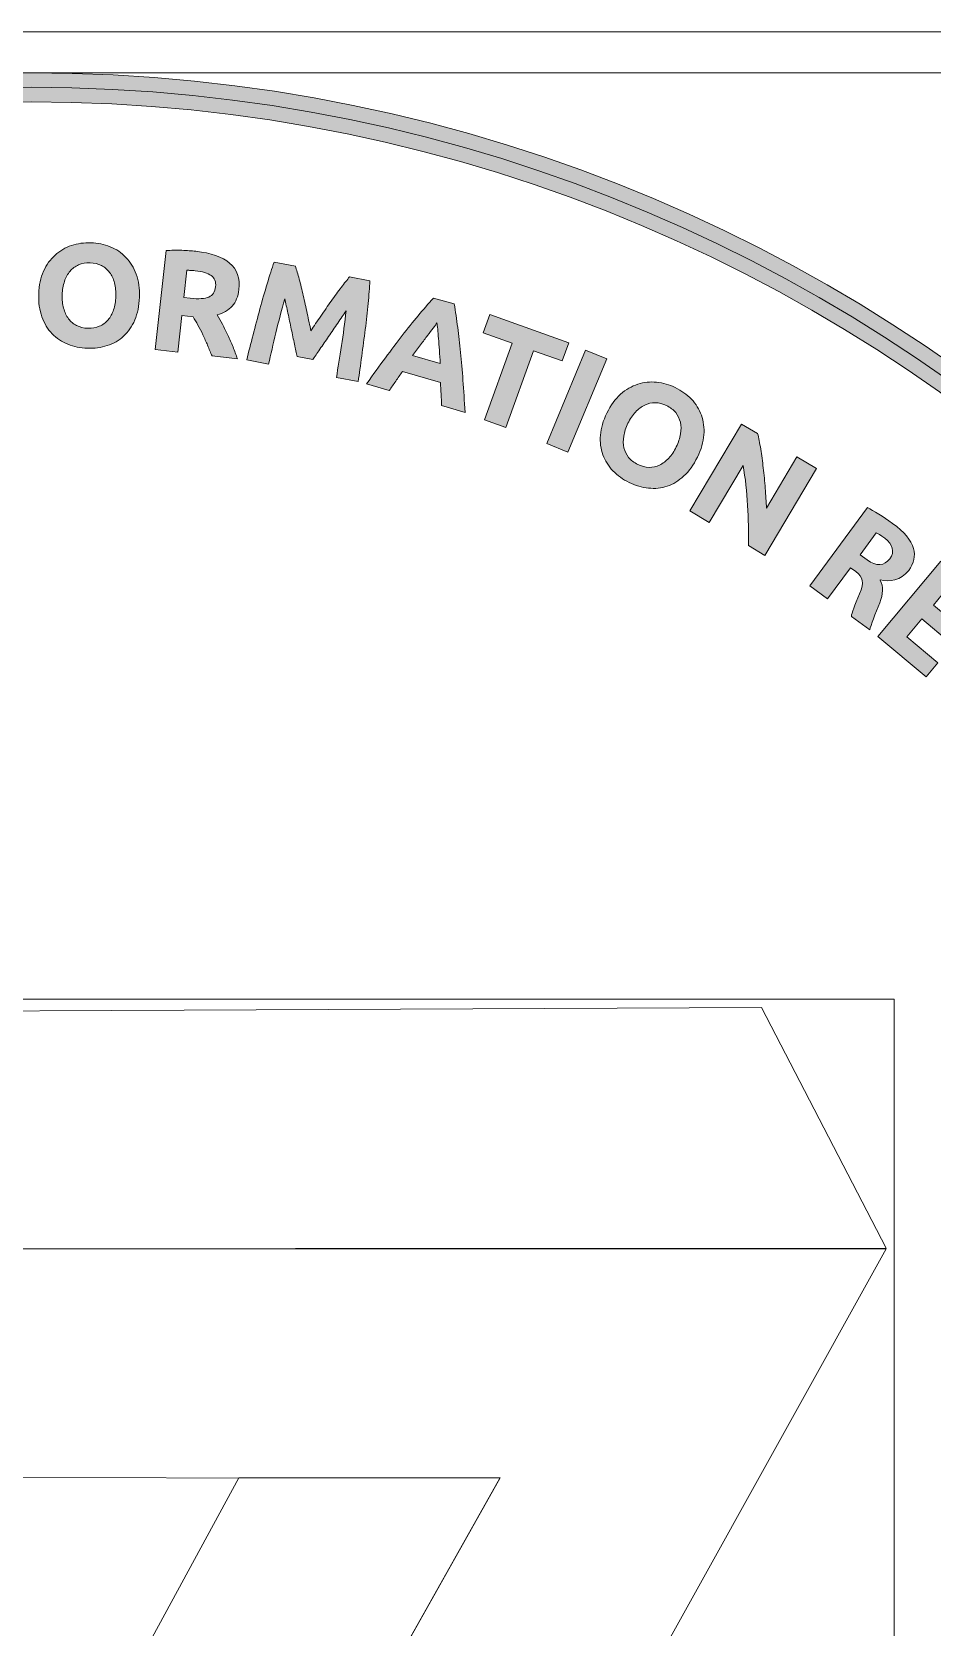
# Model space of a CAD drawing. Header units: inches. Extents: x -67.7 to 17.7, y -40.5 to -0.5.
# Drawn here: x -2.49 to 8.49, y -19.96 to -0.5 of the extents above; entities that cross this region are included whole.
import ezdxf

# ---------------------------------------------------------------- set-up
doc = ezdxf.new("R2010")
doc.units = ezdxf.units.IN
doc.header["$MEASUREMENT"] = 0
doc.layers.add('Layer 3', color=7, linetype='Continuous')

# ---------------------------------------------------------------- blocks, each defined once
blk = doc.blocks.new('block 39')
at = {"layer": 'Layer 3'}
h = blk.add_hatch(color=7, dxfattribs=at)
h.dxf.hatch_style = 2
edge = h.paths.add_edge_path()
edge.add_spline(control_points=[(-2.5, -1.353), (8.057, -1.353), (16.647, -9.942), (16.647, -20.499), (16.647, -31.057), (8.057, -39.647), (-2.5, -39.647), (-13.058, -39.647), (-21.647, -31.057), (-21.647, -20.499), (-21.647, -9.942), (-13.058, -1.353), (-2.5, -1.353)], knot_values=[0, 0, 0, 0, 0.352778, 0.352778, 0.352778, 0.705556, 0.705556, 0.705556, 1.058333, 1.058333, 1.058333, 1.411111, 1.411111, 1.411111, 1.411111], degree=3, periodic=0)
edge.add_line((-2.5, -1.353), (-2.5, -1.353))
edge = h.paths.add_edge_path()
edge.add_spline(control_points=[(-2.5, -1), (-13.27, -1), (-22, -9.73), (-22, -20.499), (-22, -31.269), (-13.27, -40), (-2.5, -40), (8.27, -40), (16.999, -31.269), (16.999, -20.499), (16.999, -9.73), (8.27, -1), (-2.5, -1)], knot_values=[0, 0, 0, 0, 0.352778, 0.352778, 0.352778, 0.705556, 0.705556, 0.705556, 1.058333, 1.058333, 1.058333, 1.411111, 1.411111, 1.411111, 1.411111], degree=3, periodic=0)
edge.add_line((-2.5, -1), (-2.5, -1))
at = {"layer": 'Layer 3', "lineweight": 0}
blk.add_lwpolyline([(-22.28, -0.5), (17.72, -0.5), (17.72, -40.5), (-22.28, -40.5), (-22.28, -0.5)], dxfattribs=at)
for points in [[(-2.5, -1), (-13.27, -1), (-22, -9.73), (-22, -20.499), (-22, -31.269), (-13.27, -40), (-2.5, -40), (8.27, -40), (16.999, -31.269), (16.999, -20.499), (16.999, -9.73), (8.27, -1), (-2.5, -1)], [(-2.5, -39.823), (-13.155, -39.823), (-21.823, -31.154), (-21.823, -20.499), (-21.823, -9.844), (-13.155, -1.176), (-2.5, -1.176), (8.155, -1.176), (16.823, -9.844), (16.823, -20.499), (16.823, -31.154), (8.155, -39.823), (-2.5, -39.823)], [(-2.5, -1.353), (8.057, -1.353), (16.647, -9.942), (16.647, -20.499), (16.647, -31.057), (8.057, -39.647), (-2.5, -39.647), (-13.058, -39.647), (-21.647, -31.057), (-21.647, -20.499), (-21.647, -9.942), (-13.058, -1.353), (-2.5, -1.353)]]:
    blk.add_open_spline(points, degree=3, knots=[0, 0, 0, 0, 1, 1, 1, 2, 2, 2, 3, 3, 3, 4, 4, 4, 4], dxfattribs=at)
blk = doc.blocks.new('block 73')
at = {"layer": 'Layer 3'}
h = blk.add_hatch(color=7, dxfattribs=at)
h.dxf.hatch_style = 2
edge = h.paths.add_edge_path()
edge.add_spline(control_points=[(-1.179, -3.737), (-1.182, -3.843), (-1.201, -3.935), (-1.235, -4.014), (-1.269, -4.093), (-1.314, -4.159), (-1.371, -4.211), (-1.427, -4.263), (-1.493, -4.301), (-1.57, -4.326), (-1.646, -4.351), (-1.727, -4.361), (-1.814, -4.358), (-1.898, -4.356), (-1.977, -4.34), (-2.051, -4.31), (-2.125, -4.28), (-2.189, -4.237), (-2.243, -4.182), (-2.297, -4.126), (-2.338, -4.057), (-2.367, -3.976), (-2.397, -3.895), (-2.41, -3.802), (-2.406, -3.696), (-2.403, -3.59), (-2.383, -3.498), (-2.347, -3.419), (-2.312, -3.34), (-2.264, -3.274), (-2.206, -3.222), (-2.148, -3.169), (-2.082, -3.131), (-2.006, -3.105), (-1.931, -3.081), (-1.853, -3.07), (-1.771, -3.072), (-1.687, -3.075), (-1.608, -3.091), (-1.534, -3.121), (-1.46, -3.151), (-1.396, -3.194), (-1.342, -3.25), (-1.288, -3.307), (-1.247, -3.376), (-1.217, -3.457), (-1.188, -3.538), (-1.175, -3.631), (-1.179, -3.737)], knot_values=[0, 0, 0, 0, 1, 1, 1, 2, 2, 2, 3, 3, 3, 4, 4, 4, 5, 5, 5, 6, 6, 6, 7, 7, 7, 8, 8, 8, 9, 9, 9, 10, 10, 10, 11, 11, 11, 12, 12, 12, 13, 13, 13, 14, 14, 14, 15, 15, 15, 16, 16, 16, 16], degree=3, periodic=1)
edge = h.paths.add_edge_path()
edge.add_spline(control_points=[(-2.12, -3.706), (-2.122, -3.766), (-2.116, -3.821), (-2.103, -3.87), (-2.09, -3.919), (-2.07, -3.962), (-2.043, -3.998), (-2.016, -4.034), (-1.983, -4.062), (-1.944, -4.082), (-1.904, -4.102), (-1.858, -4.113), (-1.806, -4.115), (-1.755, -4.117), (-1.708, -4.109), (-1.667, -4.091), (-1.625, -4.074), (-1.59, -4.048), (-1.561, -4.014), (-1.532, -3.979), (-1.509, -3.938), (-1.493, -3.89), (-1.476, -3.842), (-1.467, -3.788), (-1.465, -3.727), (-1.463, -3.667), (-1.469, -3.612), (-1.482, -3.562), (-1.495, -3.512), (-1.515, -3.47), (-1.542, -3.434), (-1.569, -3.398), (-1.602, -3.37), (-1.642, -3.349), (-1.683, -3.329), (-1.728, -3.318), (-1.779, -3.316), (-1.832, -3.314), (-1.878, -3.323), (-1.919, -3.341), (-1.96, -3.359), (-1.995, -3.385), (-2.024, -3.419), (-2.053, -3.453), (-2.076, -3.495), (-2.092, -3.544), (-2.108, -3.592), (-2.118, -3.647), (-2.12, -3.706)], knot_values=[0, 0, 0, 0, 1, 1, 1, 2, 2, 2, 3, 3, 3, 4, 4, 4, 5, 5, 5, 6, 6, 6, 7, 7, 7, 8, 8, 8, 9, 9, 9, 10, 10, 10, 11, 11, 11, 12, 12, 12, 13, 13, 13, 14, 14, 14, 15, 15, 15, 16, 16, 16, 16], degree=3, periodic=1)
at = {"layer": 'Layer 3', "lineweight": 0}
for points in [[(-1.179, -3.737), (-1.182, -3.843), (-1.201, -3.935), (-1.235, -4.014), (-1.269, -4.093), (-1.314, -4.159), (-1.371, -4.211), (-1.427, -4.263), (-1.493, -4.301), (-1.57, -4.326), (-1.646, -4.351), (-1.727, -4.361), (-1.814, -4.358), (-1.898, -4.356), (-1.977, -4.34), (-2.051, -4.31), (-2.125, -4.28), (-2.189, -4.237), (-2.243, -4.182), (-2.297, -4.126), (-2.338, -4.057), (-2.367, -3.976), (-2.397, -3.895), (-2.41, -3.802), (-2.406, -3.696), (-2.403, -3.59), (-2.383, -3.498), (-2.347, -3.419), (-2.312, -3.34), (-2.264, -3.274), (-2.206, -3.222), (-2.148, -3.169), (-2.082, -3.131), (-2.006, -3.105), (-1.931, -3.081), (-1.853, -3.07), (-1.771, -3.072), (-1.687, -3.075), (-1.608, -3.091), (-1.534, -3.121), (-1.46, -3.151), (-1.396, -3.194), (-1.342, -3.25), (-1.288, -3.307), (-1.247, -3.376), (-1.217, -3.457), (-1.188, -3.538), (-1.175, -3.631), (-1.179, -3.737)], [(-2.12, -3.706), (-2.122, -3.766), (-2.116, -3.821), (-2.103, -3.87), (-2.09, -3.919), (-2.07, -3.962), (-2.043, -3.998), (-2.016, -4.034), (-1.983, -4.062), (-1.944, -4.082), (-1.904, -4.102), (-1.858, -4.113), (-1.806, -4.115), (-1.755, -4.117), (-1.708, -4.109), (-1.667, -4.091), (-1.625, -4.074), (-1.59, -4.048), (-1.561, -4.014), (-1.532, -3.979), (-1.509, -3.938), (-1.493, -3.89), (-1.476, -3.842), (-1.467, -3.788), (-1.465, -3.727), (-1.463, -3.667), (-1.469, -3.612), (-1.482, -3.562), (-1.495, -3.512), (-1.515, -3.47), (-1.542, -3.434), (-1.569, -3.398), (-1.602, -3.37), (-1.642, -3.349), (-1.683, -3.329), (-1.728, -3.318), (-1.779, -3.316), (-1.832, -3.314), (-1.878, -3.323), (-1.919, -3.341), (-1.96, -3.359), (-1.995, -3.385), (-2.024, -3.419), (-2.053, -3.453), (-2.076, -3.495), (-2.092, -3.544), (-2.108, -3.592), (-2.118, -3.647), (-2.12, -3.706)]]:
    blk.add_open_spline(points, degree=3, knots=[0, 0, 0, 0, 1, 1, 1, 2, 2, 2, 3, 3, 3, 4, 4, 4, 5, 5, 5, 6, 6, 6, 7, 7, 7, 8, 8, 8, 9, 9, 9, 10, 10, 10, 11, 11, 11, 12, 12, 12, 13, 13, 13, 14, 14, 14, 15, 15, 15, 16, 16, 16, 16], dxfattribs=at)
blk = doc.blocks.new('block 74')
at = {"layer": 'Layer 3'}
h = blk.add_hatch(color=7, dxfattribs=at)
h.dxf.hatch_style = 2
edge = h.paths.add_edge_path()
edge.add_spline(control_points=[(-0.49, -3.176), (-0.306, -3.196), (-0.168, -3.245), (-0.078, -3.321), (0.013, -3.397), (0.051, -3.504), (0.035, -3.642), (0.026, -3.728), (-0.002, -3.796), (-0.047, -3.845), (-0.093, -3.895), (-0.154, -3.931), (-0.232, -3.953), (-0.21, -3.986), (-0.188, -4.025), (-0.166, -4.067), (-0.143, -4.11), (-0.121, -4.154), (-0.099, -4.2), (-0.078, -4.246), (-0.056, -4.294), (-0.037, -4.343), (-0.017, -4.392), (0, -4.44), (0.017, -4.488), (0.017, -4.488), (-0.292, -4.453), (-0.292, -4.453), (-0.31, -4.411), (-0.328, -4.367), (-0.347, -4.323), (-0.365, -4.28), (-0.384, -4.237), (-0.404, -4.195), (-0.424, -4.154), (-0.444, -4.114), (-0.464, -4.077), (-0.483, -4.04), (-0.504, -4.005), (-0.524, -3.974), (-0.524, -3.974), (-0.661, -3.959), (-0.661, -3.959), (-0.661, -3.959), (-0.711, -4.407), (-0.711, -4.407), (-0.711, -4.407), (-0.986, -4.376), (-0.986, -4.376), (-0.986, -4.376), (-0.852, -3.168), (-0.852, -3.168), (-0.791, -3.163), (-0.727, -3.161), (-0.662, -3.164), (-0.598, -3.166), (-0.541, -3.17), (-0.49, -3.176)], knot_values=[0, 0, 0, 0, 1, 1, 1, 2, 2, 2, 3, 3, 3, 4, 4, 4, 5, 5, 5, 6, 6, 6, 7, 7, 7, 8, 8, 8, 9, 9, 9, 10, 10, 10, 11, 11, 11, 12, 12, 12, 13, 13, 13, 14, 14, 14, 15, 15, 15, 16, 16, 16, 17, 17, 17, 18, 18, 18, 19, 19, 19, 19], degree=3, periodic=1)
edge = h.paths.add_edge_path()
edge.add_spline(control_points=[(-0.5, -3.413), (-0.52, -3.411), (-0.538, -3.409), (-0.554, -3.409), (-0.57, -3.408), (-0.585, -3.408), (-0.599, -3.408), (-0.599, -3.408), (-0.636, -3.74), (-0.636, -3.74), (-0.636, -3.74), (-0.558, -3.749), (-0.558, -3.749), (-0.454, -3.76), (-0.379, -3.755), (-0.331, -3.734), (-0.284, -3.713), (-0.256, -3.671), (-0.249, -3.609), (-0.243, -3.549), (-0.26, -3.504), (-0.303, -3.473), (-0.346, -3.443), (-0.411, -3.423), (-0.5, -3.413)], knot_values=[0, 0, 0, 0, 1, 1, 1, 2, 2, 2, 3, 3, 3, 4, 4, 4, 5, 5, 5, 6, 6, 6, 7, 7, 7, 8, 8, 8, 8], degree=3, periodic=1)
at = {"layer": 'Layer 3', "lineweight": 0}
for points, knots in [([(-0.49, -3.176), (-0.306, -3.196), (-0.168, -3.245), (-0.078, -3.321), (0.013, -3.397), (0.051, -3.504), (0.035, -3.642), (0.026, -3.728), (-0.002, -3.796), (-0.047, -3.845), (-0.093, -3.895), (-0.154, -3.931), (-0.232, -3.953), (-0.21, -3.986), (-0.188, -4.025), (-0.166, -4.067), (-0.143, -4.11), (-0.121, -4.154), (-0.099, -4.2), (-0.078, -4.246), (-0.056, -4.294), (-0.037, -4.343), (-0.017, -4.392), (0, -4.44), (0.017, -4.488), (0.017, -4.488), (-0.292, -4.453), (-0.292, -4.453), (-0.31, -4.411), (-0.328, -4.367), (-0.347, -4.323), (-0.365, -4.28), (-0.384, -4.237), (-0.404, -4.195), (-0.424, -4.154), (-0.444, -4.114), (-0.464, -4.077), (-0.483, -4.04), (-0.504, -4.005), (-0.524, -3.974), (-0.524, -3.974), (-0.661, -3.959), (-0.661, -3.959), (-0.661, -3.959), (-0.711, -4.407), (-0.711, -4.407), (-0.711, -4.407), (-0.986, -4.376), (-0.986, -4.376), (-0.986, -4.376), (-0.852, -3.168), (-0.852, -3.168), (-0.791, -3.163), (-0.727, -3.161), (-0.662, -3.164), (-0.598, -3.166), (-0.541, -3.17), (-0.49, -3.176)], [0, 0, 0, 0, 1, 1, 1, 2, 2, 2, 3, 3, 3, 4, 4, 4, 5, 5, 5, 6, 6, 6, 7, 7, 7, 8, 8, 8, 9, 9, 9, 10, 10, 10, 11, 11, 11, 12, 12, 12, 13, 13, 13, 14, 14, 14, 15, 15, 15, 16, 16, 16, 17, 17, 17, 18, 18, 18, 19, 19, 19, 19]), ([(-0.5, -3.413), (-0.52, -3.411), (-0.538, -3.409), (-0.554, -3.409), (-0.57, -3.408), (-0.585, -3.408), (-0.599, -3.408), (-0.599, -3.408), (-0.636, -3.74), (-0.636, -3.74), (-0.636, -3.74), (-0.558, -3.749), (-0.558, -3.749), (-0.454, -3.76), (-0.379, -3.755), (-0.331, -3.734), (-0.284, -3.713), (-0.256, -3.671), (-0.249, -3.609), (-0.243, -3.549), (-0.26, -3.504), (-0.303, -3.473), (-0.346, -3.443), (-0.411, -3.423), (-0.5, -3.413)], [0, 0, 0, 0, 1, 1, 1, 2, 2, 2, 3, 3, 3, 4, 4, 4, 5, 5, 5, 6, 6, 6, 7, 7, 7, 8, 8, 8, 8])]:
    blk.add_open_spline(points, degree=3, knots=knots, dxfattribs=at)
blk = doc.blocks.new('block 75')
at = {"layer": 'Layer 3'}
h = blk.add_hatch(color=7, dxfattribs=at)
h.dxf.hatch_style = 2
edge = h.paths.add_edge_path()
edge.add_spline(control_points=[(0.725, -3.359), (0.738, -3.401), (0.753, -3.453), (0.77, -3.515), (0.786, -3.577), (0.803, -3.644), (0.819, -3.716), (0.836, -3.787), (0.853, -3.86), (0.869, -3.935), (0.884, -4.009), (0.898, -4.079), (0.913, -4.145), (0.95, -4.089), (0.99, -4.03), (1.033, -3.967), (1.076, -3.904), (1.118, -3.842), (1.161, -3.783), (1.204, -3.723), (1.244, -3.667), (1.283, -3.616), (1.321, -3.565), (1.355, -3.523), (1.384, -3.488), (1.384, -3.488), (1.632, -3.537), (1.632, -3.537), (1.627, -3.619), (1.621, -3.711), (1.611, -3.813), (1.602, -3.915), (1.59, -4.02), (1.576, -4.129), (1.562, -4.238), (1.548, -4.347), (1.533, -4.457), (1.518, -4.567), (1.504, -4.67), (1.49, -4.766), (1.49, -4.766), (1.224, -4.714), (1.224, -4.714), (1.244, -4.596), (1.265, -4.467), (1.286, -4.327), (1.307, -4.187), (1.326, -4.046), (1.342, -3.903), (1.312, -3.947), (1.277, -3.997), (1.24, -4.051), (1.203, -4.106), (1.165, -4.16), (1.129, -4.215), (1.092, -4.269), (1.057, -4.321), (1.023, -4.37), (0.989, -4.42), (0.959, -4.463), (0.936, -4.498), (0.936, -4.498), (0.746, -4.46), (0.746, -4.46), (0.736, -4.419), (0.726, -4.368), (0.713, -4.309), (0.7, -4.251), (0.687, -4.189), (0.674, -4.125), (0.66, -4.061), (0.647, -3.996), (0.633, -3.932), (0.619, -3.867), (0.606, -3.809), (0.594, -3.756), (0.555, -3.894), (0.519, -4.032), (0.486, -4.17), (0.453, -4.307), (0.423, -4.435), (0.396, -4.551), (0.396, -4.551), (0.131, -4.499), (0.131, -4.499), (0.154, -4.405), (0.179, -4.304), (0.207, -4.197), (0.235, -4.089), (0.264, -3.983), (0.292, -3.877), (0.321, -3.771), (0.35, -3.669), (0.379, -3.571), (0.409, -3.473), (0.437, -3.386), (0.465, -3.307), (0.465, -3.307), (0.725, -3.359), (0.725, -3.359)], knot_values=[0, 0, 0, 0, 1, 1, 1, 2, 2, 2, 3, 3, 3, 4, 4, 4, 5, 5, 5, 6, 6, 6, 7, 7, 7, 8, 8, 8, 9, 9, 9, 10, 10, 10, 11, 11, 11, 12, 12, 12, 13, 13, 13, 14, 14, 14, 15, 15, 15, 16, 16, 16, 17, 17, 17, 18, 18, 18, 19, 19, 19, 20, 20, 20, 21, 21, 21, 22, 22, 22, 23, 23, 23, 24, 24, 24, 25, 25, 25, 26, 26, 26, 27, 27, 27, 28, 28, 28, 29, 29, 29, 30, 30, 30, 31, 31, 31, 32, 32, 32, 33, 33, 33, 33], degree=3, periodic=1)
at = {"layer": 'Layer 3', "lineweight": 0}
blk.add_open_spline([(0.725, -3.359), (0.738, -3.401), (0.753, -3.453), (0.77, -3.515), (0.786, -3.577), (0.803, -3.644), (0.819, -3.716), (0.836, -3.787), (0.853, -3.86), (0.869, -3.935), (0.884, -4.009), (0.898, -4.079), (0.913, -4.145), (0.95, -4.089), (0.99, -4.03), (1.033, -3.967), (1.076, -3.904), (1.118, -3.842), (1.161, -3.783), (1.204, -3.723), (1.244, -3.667), (1.283, -3.616), (1.321, -3.565), (1.355, -3.523), (1.384, -3.488), (1.384, -3.488), (1.632, -3.537), (1.632, -3.537), (1.627, -3.619), (1.621, -3.711), (1.611, -3.813), (1.602, -3.915), (1.59, -4.02), (1.576, -4.129), (1.562, -4.238), (1.548, -4.347), (1.533, -4.457), (1.518, -4.567), (1.504, -4.67), (1.49, -4.766), (1.49, -4.766), (1.224, -4.714), (1.224, -4.714), (1.244, -4.596), (1.265, -4.467), (1.286, -4.327), (1.307, -4.187), (1.326, -4.046), (1.342, -3.903), (1.312, -3.947), (1.277, -3.997), (1.24, -4.051), (1.203, -4.106), (1.165, -4.16), (1.129, -4.215), (1.092, -4.269), (1.057, -4.321), (1.023, -4.37), (0.989, -4.42), (0.959, -4.463), (0.936, -4.498), (0.936, -4.498), (0.746, -4.46), (0.746, -4.46), (0.736, -4.419), (0.726, -4.368), (0.713, -4.309), (0.7, -4.251), (0.687, -4.189), (0.674, -4.125), (0.66, -4.061), (0.647, -3.996), (0.633, -3.932), (0.619, -3.867), (0.606, -3.809), (0.594, -3.756), (0.555, -3.894), (0.519, -4.032), (0.486, -4.17), (0.453, -4.307), (0.423, -4.435), (0.396, -4.551), (0.396, -4.551), (0.131, -4.499), (0.131, -4.499), (0.154, -4.405), (0.179, -4.304), (0.207, -4.197), (0.235, -4.089), (0.264, -3.983), (0.292, -3.877), (0.321, -3.771), (0.35, -3.669), (0.379, -3.571), (0.409, -3.473), (0.437, -3.386), (0.465, -3.307), (0.465, -3.307), (0.725, -3.359), (0.725, -3.359)], degree=3, knots=[0, 0, 0, 0, 1, 1, 1, 2, 2, 2, 3, 3, 3, 4, 4, 4, 5, 5, 5, 6, 6, 6, 7, 7, 7, 8, 8, 8, 9, 9, 9, 10, 10, 10, 11, 11, 11, 12, 12, 12, 13, 13, 13, 14, 14, 14, 15, 15, 15, 16, 16, 16, 17, 17, 17, 18, 18, 18, 19, 19, 19, 20, 20, 20, 21, 21, 21, 22, 22, 22, 23, 23, 23, 24, 24, 24, 25, 25, 25, 26, 26, 26, 27, 27, 27, 28, 28, 28, 29, 29, 29, 30, 30, 30, 31, 31, 31, 32, 32, 32, 33, 33, 33, 33], dxfattribs=at)
blk = doc.blocks.new('block 76')
at = {"layer": 'Layer 3'}
h = blk.add_hatch(color=7, dxfattribs=at)
h.dxf.hatch_style = 2
edge = h.paths.add_edge_path()
edge.add_spline(control_points=[(2.506, -5.058), (2.505, -5.013), (2.503, -4.967), (2.5, -4.919), (2.498, -4.871), (2.495, -4.824), (2.493, -4.776), (2.493, -4.776), (2.03, -4.643), (2.03, -4.643), (2.002, -4.682), (1.975, -4.72), (1.948, -4.76), (1.92, -4.799), (1.893, -4.837), (1.869, -4.874), (1.869, -4.874), (1.592, -4.794), (1.592, -4.794), (1.673, -4.679), (1.75, -4.573), (1.821, -4.476), (1.892, -4.38), (1.961, -4.289), (2.027, -4.204), (2.093, -4.12), (2.157, -4.039), (2.219, -3.964), (2.281, -3.889), (2.344, -3.816), (2.408, -3.746), (2.408, -3.746), (2.661, -3.819), (2.661, -3.819), (2.676, -3.912), (2.69, -4.007), (2.703, -4.104), (2.715, -4.201), (2.727, -4.303), (2.738, -4.41), (2.749, -4.517), (2.758, -4.63), (2.767, -4.75), (2.776, -4.87), (2.785, -5), (2.792, -5.141), (2.792, -5.141), (2.506, -5.058), (2.506, -5.058)], knot_values=[0, 0, 0, 0, 1, 1, 1, 2, 2, 2, 3, 3, 3, 4, 4, 4, 5, 5, 5, 6, 6, 6, 7, 7, 7, 8, 8, 8, 9, 9, 9, 10, 10, 10, 11, 11, 11, 12, 12, 12, 13, 13, 13, 14, 14, 14, 15, 15, 15, 16, 16, 16, 16], degree=3, periodic=1)
edge = h.paths.add_edge_path()
edge.add_spline(control_points=[(2.45, -4.049), (2.44, -4.064), (2.424, -4.085), (2.404, -4.112), (2.384, -4.138), (2.361, -4.169), (2.335, -4.203), (2.31, -4.238), (2.281, -4.275), (2.25, -4.317), (2.218, -4.359), (2.185, -4.402), (2.151, -4.448), (2.151, -4.448), (2.49, -4.546), (2.49, -4.546), (2.487, -4.489), (2.484, -4.435), (2.48, -4.383), (2.477, -4.332), (2.473, -4.284), (2.469, -4.241), (2.465, -4.198), (2.462, -4.16), (2.459, -4.127), (2.456, -4.093), (2.453, -4.068), (2.45, -4.049)], knot_values=[0, 0, 0, 0, 1, 1, 1, 2, 2, 2, 3, 3, 3, 4, 4, 4, 5, 5, 5, 6, 6, 6, 7, 7, 7, 8, 8, 8, 9, 9, 9, 9], degree=3, periodic=1)
at = {"layer": 'Layer 3', "lineweight": 0}
for points, knots in [([(2.506, -5.058), (2.505, -5.013), (2.503, -4.967), (2.5, -4.919), (2.498, -4.871), (2.495, -4.824), (2.493, -4.776), (2.493, -4.776), (2.03, -4.643), (2.03, -4.643), (2.002, -4.682), (1.975, -4.72), (1.948, -4.76), (1.92, -4.799), (1.893, -4.837), (1.869, -4.874), (1.869, -4.874), (1.592, -4.794), (1.592, -4.794), (1.673, -4.679), (1.75, -4.573), (1.821, -4.476), (1.892, -4.38), (1.961, -4.289), (2.027, -4.204), (2.093, -4.12), (2.157, -4.039), (2.219, -3.964), (2.281, -3.889), (2.344, -3.816), (2.408, -3.746), (2.408, -3.746), (2.661, -3.819), (2.661, -3.819), (2.676, -3.912), (2.69, -4.007), (2.703, -4.104), (2.715, -4.201), (2.727, -4.303), (2.738, -4.41), (2.749, -4.517), (2.758, -4.63), (2.767, -4.75), (2.776, -4.87), (2.785, -5), (2.792, -5.141), (2.792, -5.141), (2.506, -5.058), (2.506, -5.058)], [0, 0, 0, 0, 1, 1, 1, 2, 2, 2, 3, 3, 3, 4, 4, 4, 5, 5, 5, 6, 6, 6, 7, 7, 7, 8, 8, 8, 9, 9, 9, 10, 10, 10, 11, 11, 11, 12, 12, 12, 13, 13, 13, 14, 14, 14, 15, 15, 15, 16, 16, 16, 16]), ([(2.45, -4.049), (2.44, -4.064), (2.424, -4.085), (2.404, -4.112), (2.384, -4.138), (2.361, -4.169), (2.335, -4.203), (2.31, -4.238), (2.281, -4.275), (2.25, -4.317), (2.218, -4.359), (2.185, -4.402), (2.151, -4.448), (2.151, -4.448), (2.49, -4.546), (2.49, -4.546), (2.487, -4.489), (2.484, -4.435), (2.48, -4.383), (2.477, -4.332), (2.473, -4.284), (2.469, -4.241), (2.465, -4.198), (2.462, -4.16), (2.459, -4.127), (2.456, -4.093), (2.453, -4.068), (2.45, -4.049)], [0, 0, 0, 0, 1, 1, 1, 2, 2, 2, 3, 3, 3, 4, 4, 4, 5, 5, 5, 6, 6, 6, 7, 7, 7, 8, 8, 8, 9, 9, 9, 9])]:
    blk.add_open_spline(points, degree=3, knots=knots, dxfattribs=at)
blk = doc.blocks.new('block 77')
at = {"layer": 'Layer 3'}
h = blk.add_hatch(color=7, dxfattribs=at)
h.dxf.hatch_style = 2
h.paths.add_polyline_path([(4.057, -4.292), (3.977, -4.514), (3.627, -4.389), (3.29, -5.327), (3.029, -5.234), (3.366, -4.295), (3.015, -4.17), (3.095, -3.947)])
at = {"layer": 'Layer 3', "lineweight": 0}
blk.add_lwpolyline([(4.057, -4.292), (3.977, -4.514), (3.627, -4.389), (3.29, -5.327), (3.029, -5.234), (3.366, -4.295), (3.015, -4.17), (3.095, -3.947), (4.057, -4.292)], dxfattribs=at)
blk = doc.blocks.new('block 78')
at = {"layer": 'Layer 3'}
h = blk.add_hatch(color=7, dxfattribs=at)
h.dxf.hatch_style = 2
h.paths.add_polyline_path([(4.263, -4.381), (4.52, -4.488), (4.046, -5.627), (3.79, -5.52)])
at = {"layer": 'Layer 3', "lineweight": 0}
blk.add_lwpolyline([(4.263, -4.381), (4.52, -4.488), (4.046, -5.627), (3.79, -5.52), (4.263, -4.381)], dxfattribs=at)
blk = doc.blocks.new('block 79')
at = {"layer": 'Layer 3'}
h = blk.add_hatch(color=7, dxfattribs=at)
h.dxf.hatch_style = 2
edge = h.paths.add_edge_path()
edge.add_spline(control_points=[(5.626, -5.687), (5.58, -5.782), (5.525, -5.859), (5.462, -5.917), (5.398, -5.975), (5.331, -6.017), (5.258, -6.042), (5.185, -6.066), (5.109, -6.074), (5.029, -6.065), (4.949, -6.057), (4.87, -6.033), (4.792, -5.995), (4.717, -5.959), (4.651, -5.912), (4.596, -5.854), (4.541, -5.797), (4.5, -5.732), (4.473, -5.659), (4.447, -5.586), (4.437, -5.506), (4.443, -5.421), (4.45, -5.334), (4.476, -5.244), (4.522, -5.149), (4.569, -5.054), (4.624, -4.978), (4.689, -4.92), (4.754, -4.863), (4.824, -4.822), (4.898, -4.798), (4.973, -4.773), (5.049, -4.765), (5.128, -4.773), (5.207, -4.781), (5.283, -4.803), (5.356, -4.839), (5.432, -4.876), (5.497, -4.923), (5.553, -4.98), (5.608, -5.038), (5.649, -5.103), (5.675, -5.176), (5.701, -5.25), (5.711, -5.33), (5.705, -5.416), (5.699, -5.502), (5.673, -5.592), (5.626, -5.687)], knot_values=[0, 0, 0, 0, 1, 1, 1, 2, 2, 2, 3, 3, 3, 4, 4, 4, 5, 5, 5, 6, 6, 6, 7, 7, 7, 8, 8, 8, 9, 9, 9, 10, 10, 10, 11, 11, 11, 12, 12, 12, 13, 13, 13, 14, 14, 14, 15, 15, 15, 16, 16, 16, 16], degree=3, periodic=1)
edge = h.paths.add_edge_path()
edge.add_spline(control_points=[(4.779, -5.274), (4.753, -5.329), (4.736, -5.381), (4.728, -5.431), (4.72, -5.482), (4.721, -5.529), (4.73, -5.572), (4.74, -5.616), (4.759, -5.655), (4.787, -5.69), (4.815, -5.725), (4.852, -5.753), (4.899, -5.776), (4.945, -5.798), (4.991, -5.811), (5.036, -5.812), (5.081, -5.812), (5.124, -5.803), (5.164, -5.784), (5.205, -5.765), (5.242, -5.736), (5.277, -5.699), (5.311, -5.662), (5.342, -5.616), (5.368, -5.561), (5.395, -5.507), (5.412, -5.455), (5.421, -5.404), (5.429, -5.353), (5.428, -5.306), (5.418, -5.262), (5.408, -5.219), (5.39, -5.179), (5.361, -5.144), (5.333, -5.109), (5.295, -5.08), (5.25, -5.058), (5.203, -5.035), (5.157, -5.024), (5.112, -5.024), (5.067, -5.023), (5.025, -5.033), (4.984, -5.052), (4.943, -5.072), (4.906, -5.1), (4.871, -5.138), (4.836, -5.176), (4.806, -5.221), (4.779, -5.274)], knot_values=[0, 0, 0, 0, 1, 1, 1, 2, 2, 2, 3, 3, 3, 4, 4, 4, 5, 5, 5, 6, 6, 6, 7, 7, 7, 8, 8, 8, 9, 9, 9, 10, 10, 10, 11, 11, 11, 12, 12, 12, 13, 13, 13, 14, 14, 14, 15, 15, 15, 16, 16, 16, 16], degree=3, periodic=1)
at = {"layer": 'Layer 3', "lineweight": 0}
for points in [[(5.626, -5.687), (5.58, -5.782), (5.525, -5.859), (5.462, -5.917), (5.398, -5.975), (5.331, -6.017), (5.258, -6.042), (5.185, -6.066), (5.109, -6.074), (5.029, -6.065), (4.949, -6.057), (4.87, -6.033), (4.792, -5.995), (4.717, -5.959), (4.651, -5.912), (4.596, -5.854), (4.541, -5.797), (4.5, -5.732), (4.473, -5.659), (4.447, -5.586), (4.437, -5.506), (4.443, -5.421), (4.45, -5.334), (4.476, -5.244), (4.522, -5.149), (4.569, -5.054), (4.624, -4.978), (4.689, -4.92), (4.754, -4.863), (4.824, -4.822), (4.898, -4.798), (4.973, -4.773), (5.049, -4.765), (5.128, -4.773), (5.207, -4.781), (5.283, -4.803), (5.356, -4.839), (5.432, -4.876), (5.497, -4.923), (5.553, -4.98), (5.608, -5.038), (5.649, -5.103), (5.675, -5.176), (5.701, -5.25), (5.711, -5.33), (5.705, -5.416), (5.699, -5.502), (5.673, -5.592), (5.626, -5.687)], [(4.779, -5.274), (4.753, -5.329), (4.736, -5.381), (4.728, -5.431), (4.72, -5.482), (4.721, -5.529), (4.73, -5.572), (4.74, -5.616), (4.759, -5.655), (4.787, -5.69), (4.815, -5.725), (4.852, -5.753), (4.899, -5.776), (4.945, -5.798), (4.991, -5.811), (5.036, -5.812), (5.081, -5.812), (5.124, -5.803), (5.164, -5.784), (5.205, -5.765), (5.242, -5.736), (5.277, -5.699), (5.311, -5.662), (5.342, -5.616), (5.368, -5.561), (5.395, -5.507), (5.412, -5.455), (5.421, -5.404), (5.429, -5.353), (5.428, -5.306), (5.418, -5.262), (5.408, -5.219), (5.39, -5.179), (5.361, -5.144), (5.333, -5.109), (5.295, -5.08), (5.25, -5.058), (5.203, -5.035), (5.157, -5.024), (5.112, -5.024), (5.067, -5.023), (5.025, -5.033), (4.984, -5.052), (4.943, -5.072), (4.906, -5.1), (4.871, -5.138), (4.836, -5.176), (4.806, -5.221), (4.779, -5.274)]]:
    blk.add_open_spline(points, degree=3, knots=[0, 0, 0, 0, 1, 1, 1, 2, 2, 2, 3, 3, 3, 4, 4, 4, 5, 5, 5, 6, 6, 6, 7, 7, 7, 8, 8, 8, 9, 9, 9, 10, 10, 10, 11, 11, 11, 12, 12, 12, 13, 13, 13, 14, 14, 14, 15, 15, 15, 16, 16, 16, 16], dxfattribs=at)
blk = doc.blocks.new('block 80')
at = {"layer": 'Layer 3'}
h = blk.add_hatch(color=7, dxfattribs=at)
h.dxf.hatch_style = 2
edge = h.paths.add_edge_path()
edge.add_spline(control_points=[(6.247, -6.766), (6.25, -6.604), (6.248, -6.44), (6.238, -6.275), (6.229, -6.109), (6.211, -5.947), (6.183, -5.788), (6.183, -5.788), (5.771, -6.483), (5.771, -6.483), (5.771, -6.483), (5.535, -6.343), (5.535, -6.343), (5.535, -6.343), (6.165, -5.283), (6.165, -5.283), (6.165, -5.283), (6.36, -5.398), (6.36, -5.398), (6.373, -5.452), (6.386, -5.515), (6.398, -5.589), (6.409, -5.662), (6.42, -5.739), (6.429, -5.819), (6.439, -5.9), (6.446, -5.983), (6.453, -6.067), (6.459, -6.152), (6.464, -6.233), (6.468, -6.31), (6.468, -6.31), (6.84, -5.684), (6.84, -5.684), (6.84, -5.684), (7.078, -5.825), (7.078, -5.825), (7.078, -5.825), (6.447, -6.885), (6.447, -6.885), (6.447, -6.885), (6.247, -6.766), (6.247, -6.766)], knot_values=[0, 0, 0, 0, 1, 1, 1, 2, 2, 2, 3, 3, 3, 4, 4, 4, 5, 5, 5, 6, 6, 6, 7, 7, 7, 8, 8, 8, 9, 9, 9, 10, 10, 10, 11, 11, 11, 12, 12, 12, 13, 13, 13, 14, 14, 14, 14], degree=3, periodic=1)
at = {"layer": 'Layer 3', "lineweight": 0}
blk.add_open_spline([(6.247, -6.766), (6.25, -6.604), (6.248, -6.44), (6.238, -6.275), (6.229, -6.109), (6.211, -5.947), (6.183, -5.788), (6.183, -5.788), (5.771, -6.483), (5.771, -6.483), (5.771, -6.483), (5.535, -6.343), (5.535, -6.343), (5.535, -6.343), (6.165, -5.283), (6.165, -5.283), (6.165, -5.283), (6.36, -5.398), (6.36, -5.398), (6.373, -5.452), (6.386, -5.515), (6.398, -5.589), (6.409, -5.662), (6.42, -5.739), (6.429, -5.819), (6.439, -5.9), (6.446, -5.983), (6.453, -6.067), (6.459, -6.152), (6.464, -6.233), (6.468, -6.31), (6.468, -6.31), (6.84, -5.684), (6.84, -5.684), (6.84, -5.684), (7.078, -5.825), (7.078, -5.825), (7.078, -5.825), (6.447, -6.885), (6.447, -6.885), (6.447, -6.885), (6.247, -6.766), (6.247, -6.766)], degree=3, knots=[0, 0, 0, 0, 1, 1, 1, 2, 2, 2, 3, 3, 3, 4, 4, 4, 5, 5, 5, 6, 6, 6, 7, 7, 7, 8, 8, 8, 9, 9, 9, 10, 10, 10, 11, 11, 11, 12, 12, 12, 13, 13, 13, 14, 14, 14, 14], dxfattribs=at)
blk = doc.blocks.new('block 82')
at = {"layer": 'Layer 3'}
h = blk.add_hatch(color=7, dxfattribs=at)
h.dxf.hatch_style = 2
edge = h.paths.add_edge_path()
edge.add_spline(control_points=[(7.698, -6.302), (7.777, -6.342), (7.888, -6.411), (8.005, -6.496), (8.148, -6.601), (8.232, -6.697), (8.262, -6.802), (8.285, -6.891), (8.268, -6.981), (8.202, -7.07), (8.111, -7.193), (7.961, -7.214), (7.856, -7.182), (7.856, -7.182), (7.853, -7.187), (7.853, -7.187), (7.9, -7.264), (7.89, -7.356), (7.849, -7.463), (7.799, -7.594), (7.736, -7.743), (7.727, -7.794), (7.727, -7.794), (7.503, -7.629), (7.503, -7.629), (7.508, -7.59), (7.543, -7.494), (7.602, -7.354), (7.664, -7.215), (7.647, -7.151), (7.559, -7.084), (7.559, -7.084), (7.493, -7.036), (7.493, -7.036), (7.493, -7.036), (7.213, -7.416), (7.213, -7.416), (7.213, -7.416), (6.997, -7.256), (6.997, -7.256), (6.997, -7.256), (7.698, -6.302), (7.698, -6.302)], knot_values=[0, 0, 0, 0, 1, 1, 1, 2, 2, 2, 3, 3, 3, 4, 4, 4, 5, 5, 5, 6, 6, 6, 7, 7, 7, 8, 8, 8, 9, 9, 9, 10, 10, 10, 11, 11, 11, 12, 12, 12, 13, 13, 13, 14, 14, 14, 14], degree=3, periodic=1)
edge = h.paths.add_edge_path()
edge.add_spline(control_points=[(7.609, -6.878), (7.609, -6.878), (7.696, -6.941), (7.696, -6.941), (7.805, -7.021), (7.909, -7.014), (7.971, -6.929), (8.037, -6.84), (8.009, -6.752), (7.91, -6.676), (7.857, -6.637), (7.823, -6.619), (7.805, -6.61), (7.805, -6.61), (7.609, -6.878), (7.609, -6.878)], knot_values=[0, 0, 0, 0, 1, 1, 1, 2, 2, 2, 3, 3, 3, 4, 4, 4, 5, 5, 5, 5], degree=3, periodic=1)
at = {"layer": 'Layer 3', "lineweight": 0}
for points, knots in [([(7.698, -6.302), (7.777, -6.342), (7.888, -6.411), (8.005, -6.496), (8.148, -6.601), (8.232, -6.697), (8.262, -6.802), (8.285, -6.891), (8.268, -6.981), (8.202, -7.07), (8.111, -7.193), (7.961, -7.214), (7.856, -7.182), (7.856, -7.182), (7.853, -7.187), (7.853, -7.187), (7.9, -7.264), (7.89, -7.356), (7.849, -7.463), (7.799, -7.594), (7.736, -7.743), (7.727, -7.794), (7.727, -7.794), (7.503, -7.629), (7.503, -7.629), (7.508, -7.59), (7.543, -7.494), (7.602, -7.354), (7.664, -7.215), (7.647, -7.151), (7.559, -7.084), (7.559, -7.084), (7.493, -7.036), (7.493, -7.036), (7.493, -7.036), (7.213, -7.416), (7.213, -7.416), (7.213, -7.416), (6.997, -7.256), (6.997, -7.256), (6.997, -7.256), (7.698, -6.302), (7.698, -6.302)], [0, 0, 0, 0, 1, 1, 1, 2, 2, 2, 3, 3, 3, 4, 4, 4, 5, 5, 5, 6, 6, 6, 7, 7, 7, 8, 8, 8, 9, 9, 9, 10, 10, 10, 11, 11, 11, 12, 12, 12, 13, 13, 13, 14, 14, 14, 14]), ([(7.609, -6.878), (7.609, -6.878), (7.696, -6.941), (7.696, -6.941), (7.805, -7.021), (7.909, -7.014), (7.971, -6.929), (8.037, -6.84), (8.009, -6.752), (7.91, -6.676), (7.857, -6.637), (7.823, -6.619), (7.805, -6.61), (7.805, -6.61), (7.609, -6.878), (7.609, -6.878)], [0, 0, 0, 0, 1, 1, 1, 2, 2, 2, 3, 3, 3, 4, 4, 4, 5, 5, 5, 5])]:
    blk.add_open_spline(points, degree=3, knots=knots, dxfattribs=at)
blk = doc.blocks.new('block 83')
at = {"layer": 'Layer 3'}
h = blk.add_hatch(color=7, dxfattribs=at)
h.dxf.hatch_style = 2
h.paths.add_polyline_path([(8.701, -7.944), (8.362, -7.661), (8.179, -7.88), (8.558, -8.196), (8.416, -8.367), (7.827, -7.877), (8.595, -6.954), (9.165, -7.428), (9.023, -7.599), (8.662, -7.299), (8.503, -7.491), (8.843, -7.774)])
at = {"layer": 'Layer 3', "lineweight": 0}
blk.add_lwpolyline([(8.701, -7.944), (8.362, -7.661), (8.179, -7.88), (8.558, -8.196), (8.416, -8.367), (7.827, -7.877), (8.595, -6.954), (9.165, -7.428), (9.023, -7.599), (8.662, -7.299), (8.503, -7.491), (8.843, -7.774), (8.701, -7.944)], dxfattribs=at)
blk = doc.blocks.new('block 147')
at = {"layer": 'Layer 3', "lineweight": 0}
for points in [[(-12.895, -31.275), (8.027, -31.275), (8.027, -12.299), (-12.895, -12.299), (-12.895, -31.275)], [(-3.988, -25.544), (-2.399, -22.616), (-6.486, -15.345), (7.926, -15.337), (6.409, -12.399), (-11.2, -12.48), (-3.988, -25.544)], [(-4.102, -31.167), (-12.795, -15.347), (-11.201, -12.478), (-3.99, -25.546), (0.034, -18.136), (3.222, -18.136), (-4.102, -31.167)], [(-4.102, -31.167), (3.217, -18.14), (-4.919, -18.135), (-6.479, -15.347), (7.926, -15.344), (-0.862, -31.175), (-4.102, -31.167)]]:
    blk.add_lwpolyline(points, dxfattribs=at)
at = {"layer": 'Layer 3', "color": 7, "lineweight": 20}
for points in [[(-3.988, -25.544), (-2.399, -22.616), (-6.486, -15.345), (7.926, -15.337), (6.409, -12.399), (-11.2, -12.48), (-3.988, -25.544)], [(-4.102, -31.167), (-12.795, -15.347), (-11.201, -12.478), (-3.99, -25.546), (0.034, -18.136), (3.222, -18.136), (-4.102, -31.167)], [(-4.102, -31.167), (3.217, -18.14), (-4.919, -18.135), (-6.479, -15.347), (7.926, -15.344), (-0.862, -31.175), (-4.102, -31.167)]]:
    blk.add_lwpolyline(points, dxfattribs=at)
blk = doc.blocks.new('block 38')
at = {"layer": 'Layer 3', "lineweight": 0}
blk.add_lwpolyline([(-22, -1), (16.999, -1), (16.999, -40), (-22, -40), (-22, -1)], dxfattribs=at)
at = {"layer": 'Layer 3'}
for name in ['block 39', 'block 73', 'block 74', 'block 75', 'block 76', 'block 77', 'block 78', 'block 79', 'block 80', 'block 82', 'block 83', 'block 147']:
    blk.add_blockref(name, (0, 0), dxfattribs=at)
blk = doc.blocks.new('block 37')
at = {"layer": 'Layer 3'}
blk.add_blockref('block 38', (0, 0), dxfattribs=at)

msp = doc.modelspace()

# ---------------------------------------------------------------- block references
at = {"layer": 'Layer 3'}
msp.add_blockref('block 37', (0, 0), dxfattribs=at)

doc.saveas('drawing.dxf')
